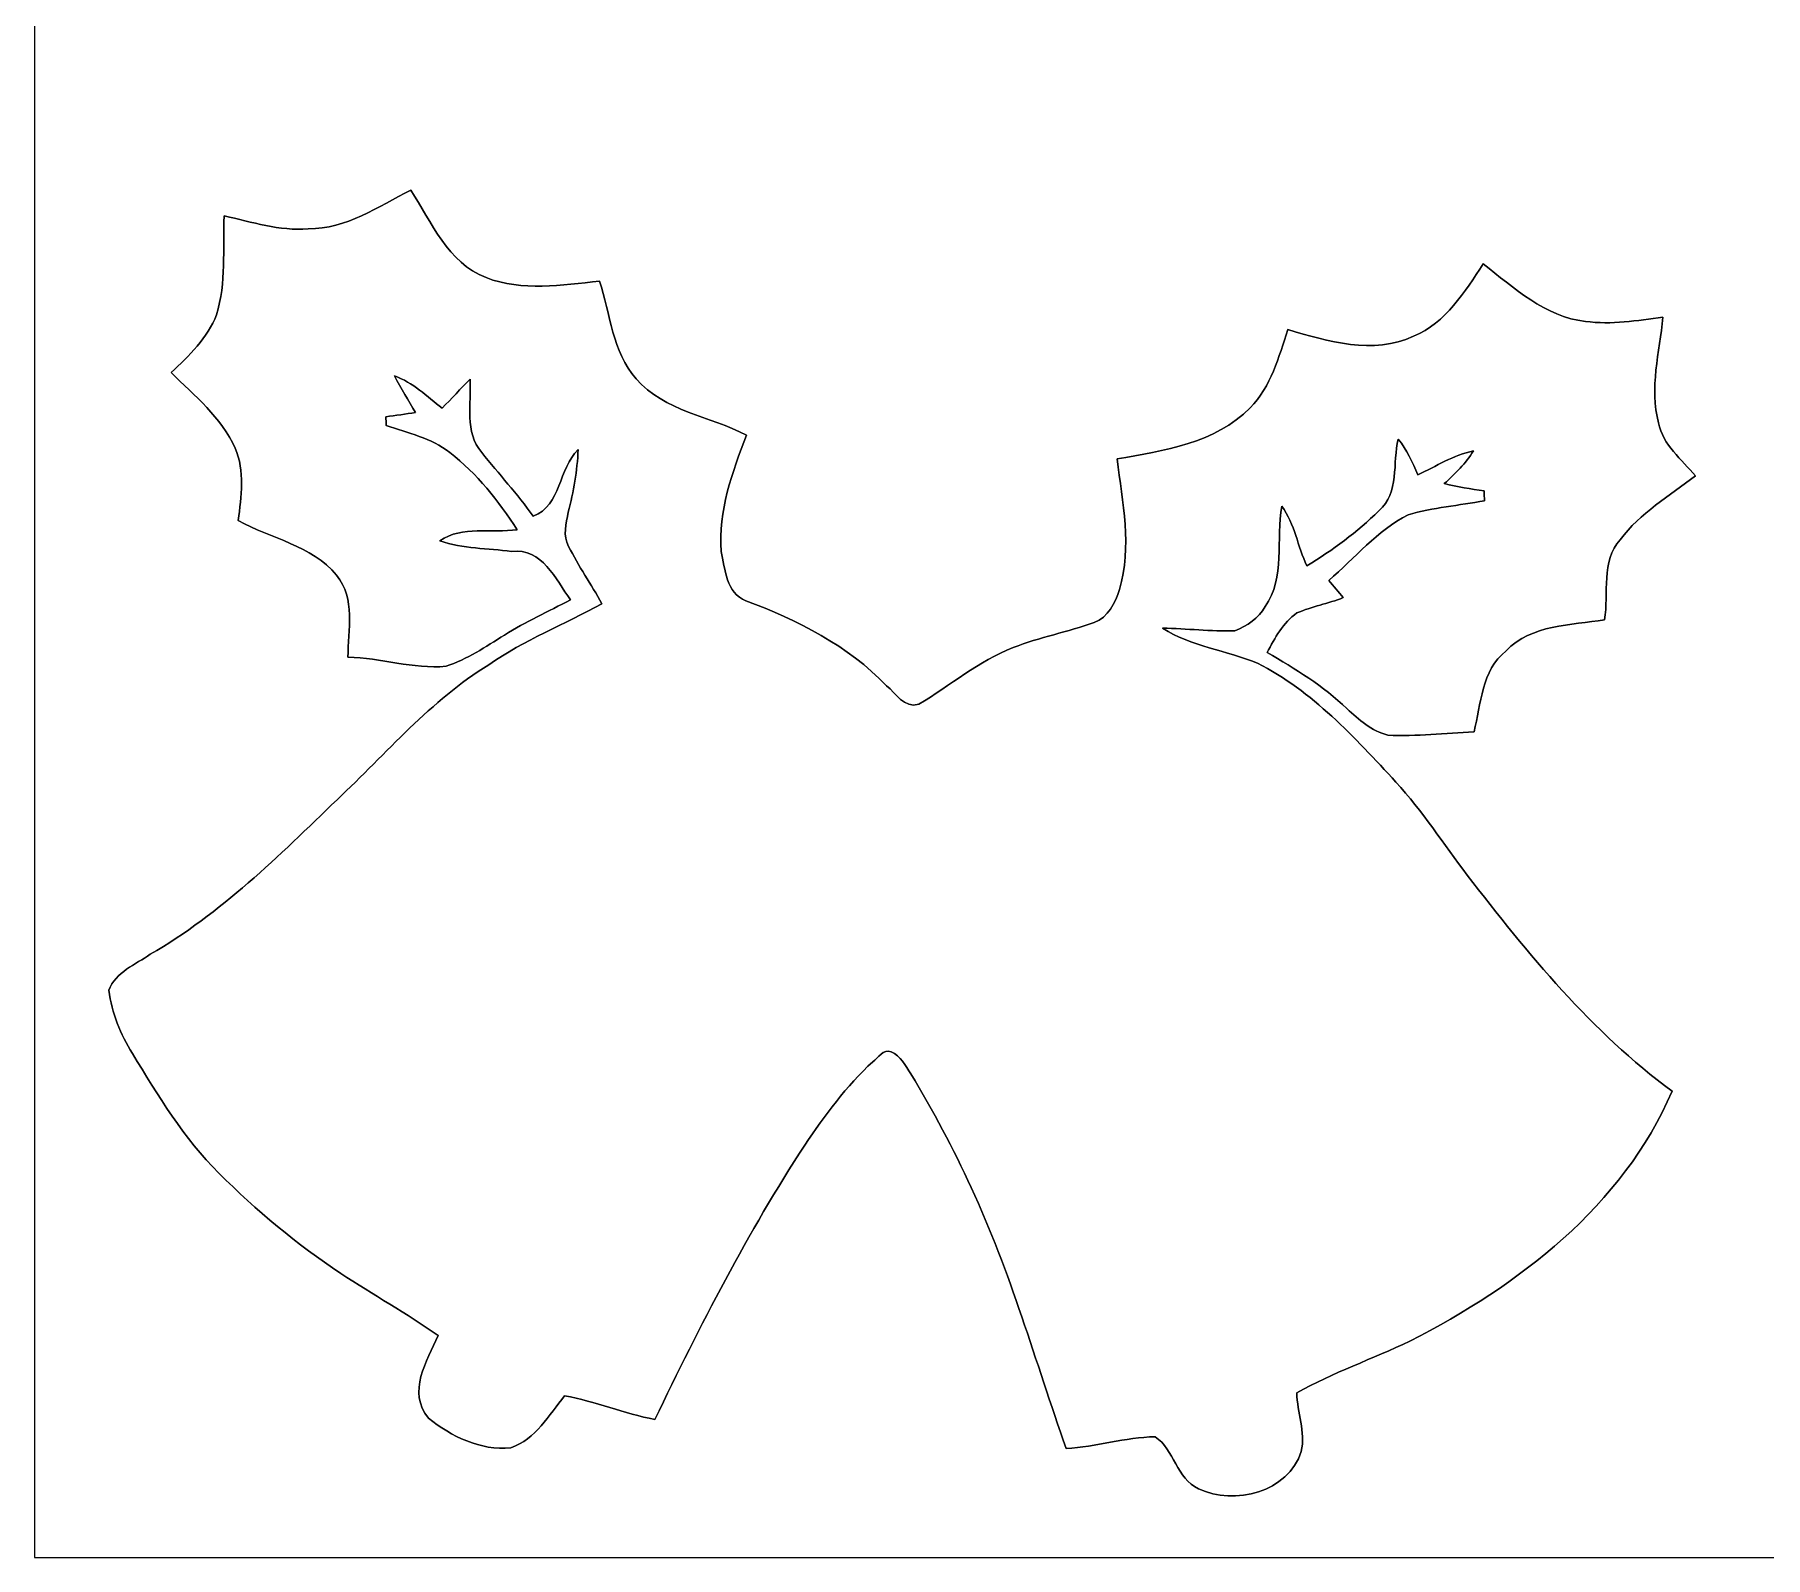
# Model space of a CAD drawing. Header units: centimetres. Extents: x -16.8 to 16.8, y -16.7 to 16.7.
# Drawn here: x -16.77 to 2.18, y -16.67 to 0 of the extents above; entities that cross this region are included whole.
import ezdxf

# ---------------------------------------------------------------- set-up
doc = ezdxf.new("R2010")
doc.units = ezdxf.units.CM
doc.header["$MEASUREMENT"] = 0
doc.layers.add('Layer 1', color=7, linetype='Continuous')

msp = doc.modelspace()

# ---------------------------------------------------------------- linework, layer by layer
at = {"layer": 'Layer 1', "color": 7}
for points, knots in [([(-16.77458, 16.66875), (-16.77458, 16.66875), (16.77458, 16.66875), (16.77458, 16.66875), (16.77458, 16.66875), (16.77458, 16.66875), (16.77458, -16.66875), (16.77458, -16.66875), (16.77458, -16.66875), (16.77458, -16.66875), (-16.77458, -16.66875), (-16.77458, -16.66875), (-16.77458, -16.66875), (-16.77458, -16.66875), (-16.77458, 16.66875), (-16.77458, 16.66875), (-16.77458, 16.66875), (-16.77458, 16.66875), (-16.77458, 16.66875), (-16.77458, 16.66875)], [0, 0, 0, 0, 0.16666667, 0.16666667, 0.16666667, 0.16666667, 0.33333333, 0.33333333, 0.33333333, 0.33333333, 0.5, 0.5, 0.5, 0.5, 0.66666667, 0.66666667, 0.66666667, 0.66666667, 1, 1, 1, 1]), ([(-13.77738, -2.12549), (-14.09418, -2.1523), (-14.39474, -2.04999), (-14.69919, -1.98438), (-14.69919, -1.98438), (-14.71577, -2.34527), (-14.67344, -2.71604), (-14.78245, -3.06599), (-14.78245, -3.06599), (-14.88264, -3.3207), (-15.08407, -3.51684), (-15.28092, -3.69958), (-15.28092, -3.69958), (-15.02163, -3.95252), (-14.73165, -4.18924), (-14.57748, -4.5272), (-14.57748, -4.5272), (-14.46989, -4.77696), (-14.51081, -5.05742), (-14.54538, -5.31812), (-14.54538, -5.31812), (-14.18943, -5.52168), (-13.73928, -5.58518), (-13.4687, -5.91855), (-13.4687, -5.91855), (-13.25739, -6.17326), (-13.34311, -6.51439), (-13.34382, -6.81602), (-13.34382, -6.81602), (-12.98258, -6.81708), (-12.63086, -6.95043), (-12.26926, -6.91374), (-12.26926, -6.91374), (-12.03784, -6.8386), (-11.83569, -6.69996), (-11.63073, -6.57296), (-11.63073, -6.57296), (-11.39825, -6.42867), (-11.14884, -6.31472), (-10.90648, -6.18772), (-10.90648, -6.18772), (-11.06734, -5.95877), (-11.21728, -5.6201), (-11.551, -5.65679), (-11.551, -5.65679), (-11.81312, -5.62116), (-12.08511, -5.63069), (-12.33734, -5.54179), (-12.33734, -5.54179), (-12.09322, -5.36928), (-11.76937, -5.46029), (-11.48856, -5.41937), (-11.48856, -5.41937), (-11.69494, -5.10646), (-11.93024, -4.80519), (-12.22834, -4.57412), (-12.22834, -4.57412), (-12.43154, -4.41643), (-12.68624, -4.35928), (-12.92507, -4.27814), (-12.92507, -4.27814), (-12.92578, -4.2545), (-12.92719, -4.20758), (-12.92789, -4.18394), (-12.92789, -4.18394), (-12.81994, -4.16772), (-12.71199, -4.1529), (-12.6044, -4.13703), (-12.6044, -4.13703), (-12.68166, -4.00368), (-12.76421, -3.8735), (-12.83406, -3.73627), (-12.83406, -3.73627), (-12.63191, -3.80718), (-12.47704, -3.95887), (-12.3123, -4.08975), (-12.3123, -4.08975), (-12.20823, -3.98533), (-12.10945, -3.87526), (-12.00609, -3.77049), (-12.00609, -3.77049), (-11.98809, -4.04001), (-12.07135, -4.35116), (-11.87768, -4.57482), (-11.87768, -4.57482), (-11.69211, -4.80907), (-11.48715, -5.02779), (-11.31464, -5.27262), (-11.31464, -5.27262), (-11.00561, -5.14985), (-11.03948, -4.75333), (-10.82287, -4.54237), (-10.82287, -4.54237), (-10.83169, -4.77449), (-10.87367, -5.00345), (-10.93082, -5.22817), (-10.93082, -5.22817), (-10.9541, -5.34952), (-10.9915, -5.48569), (-10.92941, -5.60141), (-10.92941, -5.60141), (-10.81652, -5.81625), (-10.68211, -6.01909), (-10.56146, -6.23006), (-10.56146, -6.23006), (-10.9728, -6.45513), (-11.41342, -6.62728), (-11.80006, -6.89681), (-11.80006, -6.89681), (-12.43859, -7.28874), (-12.92084, -7.868), (-13.46235, -8.37459), (-13.46235, -8.37459), (-14.09841, -8.98948), (-14.73659, -9.6206), (-15.50741, -10.06722), (-15.50741, -10.06722), (-15.6658, -10.17834), (-15.89088, -10.26301), (-15.96037, -10.46162), (-15.96037, -10.46162), (-15.93039, -10.70892), (-15.83408, -10.94246), (-15.70426, -11.15307), (-15.70426, -11.15307), (-15.42309, -11.61274), (-15.14158, -12.08123), (-14.75669, -12.46329), (-14.75669, -12.46329), (-14.34747, -12.87004), (-13.90333, -13.24328), (-13.42073, -13.56042), (-13.42073, -13.56042), (-13.06936, -13.79361), (-12.69894, -13.99681), (-12.35498, -14.24093), (-12.35498, -14.24093), (-12.48128, -14.52139), (-12.69612, -14.85724), (-12.46258, -15.14334), (-12.46258, -15.14334), (-12.20929, -15.34513), (-11.89426, -15.50352), (-11.55947, -15.46789), (-11.55947, -15.46789), (-11.28713, -15.37476), (-11.14143, -15.11053), (-10.97033, -14.89922), (-10.97033, -14.89922), (-10.63484, -14.96236), (-10.31769, -15.09501), (-9.98291, -15.15957), (-9.98291, -15.15957), (-9.48619, -14.13192), (-8.96691, -13.11169), (-8.34073, -12.15566), (-8.34073, -12.15566), (-8.11918, -11.83111), (-7.8867, -11.50902), (-7.59566, -11.24268), (-7.59566, -11.24268), (-7.53392, -11.20211), (-7.48242, -11.09874), (-7.39599, -11.13543), (-7.39599, -11.13543), (-7.29121, -11.17706), (-7.23794, -11.28854), (-7.17797, -11.37673), (-7.17797, -11.37673), (-6.93596, -11.77925), (-6.71442, -12.19482), (-6.51828, -12.62168), (-6.51828, -12.62168), (-6.08894, -13.54173), (-5.81625, -14.52174), (-5.47899, -15.47636), (-5.47899, -15.47636), (-5.1502, -15.45872), (-4.8327, -15.3543), (-4.50321, -15.3483), (-4.50321, -15.3483), (-4.29401, -15.48906), (-4.27002, -15.80515), (-4.02943, -15.91804), (-4.02943, -15.91804), (-3.63608, -16.10148), (-3.04553, -15.9579), (-2.90336, -15.50952), (-2.90336, -15.50952), (-2.85715, -15.2968), (-2.94711, -15.08196), (-2.9531, -14.86888), (-2.9531, -14.86888), (-2.55658, -14.64345), (-2.12266, -14.49846), (-1.71344, -14.30055), (-1.71344, -14.30055), (-0.52529, -13.69483), (0.6163, -12.82453), (1.15641, -11.56582), (1.15641, -11.56582), (0.27658, -10.91494), (-0.42404, -10.06334), (-1.08656, -9.20115), (-1.08656, -9.20115), (-1.34444, -8.85966), (-1.57762, -8.49771), (-1.8669, -8.18127), (-1.8669, -8.18127), (-2.31987, -7.69338), (-2.78024, -7.18502), (-3.3842, -6.88093), (-3.3842, -6.88093), (-3.72428, -6.73841), (-4.11057, -6.70137), (-4.42242, -6.49605), (-4.42242, -6.49605), (-4.15819, -6.50064), (-3.89467, -6.53556), (-3.62973, -6.52639), (-3.62973, -6.52639), (-3.49956, -6.47347), (-3.36903, -6.38775), (-3.30059, -6.2611), (-3.30059, -6.2611), (-3.07164, -5.94289), (-3.18417, -5.52379), (-3.11785, -5.16326), (-3.11785, -5.16326), (-2.97462, -5.35587), (-2.94393, -5.60282), (-2.84163, -5.81589), (-2.84163, -5.81589), (-2.56081, -5.64092), (-2.28882, -5.44654), (-2.05493, -5.21159), (-2.05493, -5.21159), (-1.82739, -5.01721), (-1.90571, -4.68595), (-1.84256, -4.42771), (-1.84256, -4.42771), (-1.7459, -4.54378), (-1.68593, -4.68277), (-1.62736, -4.82036), (-1.62736, -4.82036), (-1.42769, -4.72511), (-1.23754, -4.60234), (-1.01882, -4.55577), (-1.01882, -4.55577), (-1.10208, -4.69441), (-1.21991, -4.80589), (-1.33738, -4.91525), (-1.33738, -4.91525), (-1.19415, -4.95124), (-1.04775, -4.97064), (-0.90205, -4.99533), (-0.90205, -4.99533), (-0.90099, -5.02214), (-0.89853, -5.07541), (-0.89747, -5.10187), (-0.89747, -5.10187), (-1.17581, -5.15479), (-1.46085, -5.17737), (-1.7339, -5.25498), (-1.7339, -5.25498), (-2.07081, -5.43278), (-2.31951, -5.72735), (-2.60209, -5.97535), (-2.60209, -5.97535), (-2.54917, -6.03779), (-2.4959, -6.10023), (-2.44334, -6.16303), (-2.44334, -6.16303), (-2.60985, -6.22759), (-2.788, -6.26004), (-2.95204, -6.33095), (-2.95204, -6.33095), (-3.10268, -6.43537), (-3.19264, -6.60576), (-3.27872, -6.76381), (-3.27872, -6.76381), (-2.96968, -6.94126), (-2.66241, -7.12999), (-2.40418, -7.37799), (-2.40418, -7.37799), (-2.2733, -7.49794), (-2.13289, -7.62176), (-1.95756, -7.66868), (-1.95756, -7.66868), (-1.64253, -7.68138), (-1.32715, -7.64928), (-1.01212, -7.6327), (-1.01212, -7.6327), (-0.93592, -7.32755), (-0.93028, -6.9596), (-0.66181, -6.74617), (-0.66181, -6.74617), (-0.37994, -6.45548), (0.04798, -6.46501), (0.41734, -6.40539), (0.41734, -6.40539), (0.46426, -6.11434), (0.37641, -5.76721), (0.58949, -5.52873), (0.58949, -5.52873), (0.80504, -5.23522), (1.13065, -5.05178), (1.41217, -4.82953), (1.41217, -4.82953), (1.26189, -4.64855), (1.05692, -4.49368), (1.00824, -4.25027), (1.00824, -4.25027), (0.90664, -3.86891), (1.01882, -3.47662), (1.05657, -3.09316), (1.05657, -3.09316), (0.77505, -3.12914), (0.49248, -3.17853), (0.20814, -3.13937), (0.20814, -3.13937), (-0.2346, -3.09245), (-0.57573, -2.77001), (-0.91087, -2.50966), (-0.91087, -2.50966), (-1.11619, -2.81376), (-1.31798, -3.1563), (-1.67428, -3.30059), (-1.67428, -3.30059), (-2.11808, -3.50908), (-2.61091, -3.35668), (-3.05259, -3.22898), (-3.05259, -3.22898), (-3.15066, -3.5306), (-3.23356, -3.85127), (-3.46463, -4.08481), (-3.46463, -4.08481), (-3.84493, -4.47463), (-4.41008, -4.55507), (-4.9216, -4.64538), (-4.9216, -4.64538), (-4.86128, -5.11669), (-4.75544, -5.60599), (-4.89514, -6.07448), (-4.89514, -6.07448), (-4.94171, -6.21912), (-5.01685, -6.37999), (-5.17066, -6.43431), (-5.17066, -6.43431), (-5.46171, -6.54015), (-5.76933, -6.59553), (-6.05755, -6.71019), (-6.05755, -6.71019), (-6.43678, -6.85412), (-6.74793, -7.12505), (-7.0933, -7.33037), (-7.0933, -7.33037), (-7.25699, -7.37764), (-7.33954, -7.20901), (-7.44538, -7.12823), (-7.44538, -7.12823), (-7.86589, -6.68655), (-8.42257, -6.40962), (-8.98596, -6.19654), (-8.98596, -6.19654), (-9.20009, -6.11646), (-9.2142, -5.84482), (-9.25548, -5.65856), (-9.25548, -5.65856), (-9.29323, -5.21441), (-9.13236, -4.79143), (-8.97925, -4.38326), (-8.97925, -4.38326), (-9.38283, -4.17689), (-9.8739, -4.12327), (-10.18822, -3.76731), (-10.18822, -3.76731), (-10.45245, -3.46886), (-10.46621, -3.05717), (-10.59004, -2.69769), (-10.59004, -2.69769), (-10.99996, -2.74496), (-11.43529, -2.81199), (-11.83076, -2.6603), (-11.83076, -2.6603), (-12.25197, -2.49379), (-12.4266, -2.05528), (-12.6552, -1.7018), (-12.6552, -1.7018), (-13.01291, -1.87925), (-13.36146, -2.13148), (-13.77738, -2.12549)], [0, 0, 0, 0, 0.01010101, 0.01010101, 0.01010101, 0.01010101, 0.02020202, 0.02020202, 0.02020202, 0.02020202, 0.03030303, 0.03030303, 0.03030303, 0.03030303, 0.04040404, 0.04040404, 0.04040404, 0.04040404, 0.05050505, 0.05050505, 0.05050505, 0.05050505, 0.06060606, 0.06060606, 0.06060606, 0.06060606, 0.07070707, 0.07070707, 0.07070707, 0.07070707, 0.08080808, 0.08080808, 0.08080808, 0.08080808, 0.09090909, 0.09090909, 0.09090909, 0.09090909, 0.1010101, 0.1010101, 0.1010101, 0.1010101, 0.11111111, 0.11111111, 0.11111111, 0.11111111, 0.12121212, 0.12121212, 0.12121212, 0.12121212, 0.13131313, 0.13131313, 0.13131313, 0.13131313, 0.14141414, 0.14141414, 0.14141414, 0.14141414, 0.15151515, 0.15151515, 0.15151515, 0.15151515, 0.16161616, 0.16161616, 0.16161616, 0.16161616, 0.17171717, 0.17171717, 0.17171717, 0.17171717, 0.18181818, 0.18181818, 0.18181818, 0.18181818, 0.19191919, 0.19191919, 0.19191919, 0.19191919, 0.2020202, 0.2020202, 0.2020202, 0.2020202, 0.21212121, 0.21212121, 0.21212121, 0.21212121, 0.22222222, 0.22222222, 0.22222222, 0.22222222, 0.23232323, 0.23232323, 0.23232323, 0.23232323, 0.24242424, 0.24242424, 0.24242424, 0.24242424, 0.25252525, 0.25252525, 0.25252525, 0.25252525, 0.26262626, 0.26262626, 0.26262626, 0.26262626, 0.27272727, 0.27272727, 0.27272727, 0.27272727, 0.28282828, 0.28282828, 0.28282828, 0.28282828, 0.29292929, 0.29292929, 0.29292929, 0.29292929, 0.3030303, 0.3030303, 0.3030303, 0.3030303, 0.31313131, 0.31313131, 0.31313131, 0.31313131, 0.32323232, 0.32323232, 0.32323232, 0.32323232, 0.33333333, 0.33333333, 0.33333333, 0.33333333, 0.34343434, 0.34343434, 0.34343434, 0.34343434, 0.35353535, 0.35353535, 0.35353535, 0.35353535, 0.36363636, 0.36363636, 0.36363636, 0.36363636, 0.37373737, 0.37373737, 0.37373737, 0.37373737, 0.38383838, 0.38383838, 0.38383838, 0.38383838, 0.39393939, 0.39393939, 0.39393939, 0.39393939, 0.4040404, 0.4040404, 0.4040404, 0.4040404, 0.41414141, 0.41414141, 0.41414141, 0.41414141, 0.42424242, 0.42424242, 0.42424242, 0.42424242, 0.43434343, 0.43434343, 0.43434343, 0.43434343, 0.44444444, 0.44444444, 0.44444444, 0.44444444, 0.45454545, 0.45454545, 0.45454545, 0.45454545, 0.46464646, 0.46464646, 0.46464646, 0.46464646, 0.47474747, 0.47474747, 0.47474747, 0.47474747, 0.48484848, 0.48484848, 0.48484848, 0.48484848, 0.49494949, 0.49494949, 0.49494949, 0.49494949, 0.50505051, 0.50505051, 0.50505051, 0.50505051, 0.51515152, 0.51515152, 0.51515152, 0.51515152, 0.52525253, 0.52525253, 0.52525253, 0.52525253, 0.53535354, 0.53535354, 0.53535354, 0.53535354, 0.54545455, 0.54545455, 0.54545455, 0.54545455, 0.55555556, 0.55555556, 0.55555556, 0.55555556, 0.56565657, 0.56565657, 0.56565657, 0.56565657, 0.57575758, 0.57575758, 0.57575758, 0.57575758, 0.58585859, 0.58585859, 0.58585859, 0.58585859, 0.5959596, 0.5959596, 0.5959596, 0.5959596, 0.60606061, 0.60606061, 0.60606061, 0.60606061, 0.61616162, 0.61616162, 0.61616162, 0.61616162, 0.62626263, 0.62626263, 0.62626263, 0.62626263, 0.63636364, 0.63636364, 0.63636364, 0.63636364, 0.64646465, 0.64646465, 0.64646465, 0.64646465, 0.65656566, 0.65656566, 0.65656566, 0.65656566, 0.66666667, 0.66666667, 0.66666667, 0.66666667, 0.67676768, 0.67676768, 0.67676768, 0.67676768, 0.68686869, 0.68686869, 0.68686869, 0.68686869, 0.6969697, 0.6969697, 0.6969697, 0.6969697, 0.70707071, 0.70707071, 0.70707071, 0.70707071, 0.71717172, 0.71717172, 0.71717172, 0.71717172, 0.72727273, 0.72727273, 0.72727273, 0.72727273, 0.73737374, 0.73737374, 0.73737374, 0.73737374, 0.74747475, 0.74747475, 0.74747475, 0.74747475, 0.75757576, 0.75757576, 0.75757576, 0.75757576, 0.76767677, 0.76767677, 0.76767677, 0.76767677, 0.77777778, 0.77777778, 0.77777778, 0.77777778, 0.78787879, 0.78787879, 0.78787879, 0.78787879, 0.7979798, 0.7979798, 0.7979798, 0.7979798, 0.80808081, 0.80808081, 0.80808081, 0.80808081, 0.81818182, 0.81818182, 0.81818182, 0.81818182, 0.82828283, 0.82828283, 0.82828283, 0.82828283, 0.83838384, 0.83838384, 0.83838384, 0.83838384, 0.84848485, 0.84848485, 0.84848485, 0.84848485, 0.85858586, 0.85858586, 0.85858586, 0.85858586, 0.86868687, 0.86868687, 0.86868687, 0.86868687, 0.87878788, 0.87878788, 0.87878788, 0.87878788, 0.88888889, 0.88888889, 0.88888889, 0.88888889, 0.8989899, 0.8989899, 0.8989899, 0.8989899, 0.90909091, 0.90909091, 0.90909091, 0.90909091, 0.91919192, 0.91919192, 0.91919192, 0.91919192, 0.92929293, 0.92929293, 0.92929293, 0.92929293, 0.93939394, 0.93939394, 0.93939394, 0.93939394, 0.94949495, 0.94949495, 0.94949495, 0.94949495, 0.95959596, 0.95959596, 0.95959596, 0.95959596, 0.96969697, 0.96969697, 0.96969697, 0.96969697, 0.97979798, 0.97979798, 0.97979798, 0.97979798, 1, 1, 1, 1])]:
    msp.add_open_spline(points, degree=3, knots=knots, dxfattribs=at)
at = {"layer": 'Layer 1', "color": 253}
msp.add_open_spline([(-13.77738, -2.12549), (-13.36146, -2.13148), (-13.01291, -1.87925), (-12.6552, -1.7018), (-12.6552, -1.7018), (-12.4266, -2.05528), (-12.25197, -2.49379), (-11.83076, -2.6603), (-11.83076, -2.6603), (-11.43529, -2.81199), (-10.99996, -2.74496), (-10.59004, -2.69769), (-10.59004, -2.69769), (-10.46621, -3.05717), (-10.45245, -3.46886), (-10.18822, -3.76731), (-10.18822, -3.76731), (-9.8739, -4.12327), (-9.38283, -4.17689), (-8.97925, -4.38326), (-8.97925, -4.38326), (-9.13236, -4.79143), (-9.29323, -5.21441), (-9.25548, -5.65856), (-9.25548, -5.65856), (-9.2142, -5.84482), (-9.20009, -6.11646), (-8.98596, -6.19654), (-8.98596, -6.19654), (-8.42257, -6.40962), (-7.86589, -6.68655), (-7.44538, -7.12823), (-7.44538, -7.12823), (-7.33954, -7.20901), (-7.25699, -7.37764), (-7.0933, -7.33037), (-7.0933, -7.33037), (-6.74793, -7.12505), (-6.43678, -6.85412), (-6.05755, -6.71019), (-6.05755, -6.71019), (-5.76933, -6.59553), (-5.46171, -6.54015), (-5.17066, -6.43431), (-5.17066, -6.43431), (-5.01685, -6.37999), (-4.94171, -6.21912), (-4.89514, -6.07448), (-4.89514, -6.07448), (-4.75544, -5.60599), (-4.86128, -5.11669), (-4.9216, -4.64538), (-4.9216, -4.64538), (-4.41008, -4.55507), (-3.84493, -4.47463), (-3.46463, -4.08481), (-3.46463, -4.08481), (-3.23356, -3.85127), (-3.15066, -3.5306), (-3.05259, -3.22898), (-3.05259, -3.22898), (-2.61091, -3.35668), (-2.11808, -3.50908), (-1.67428, -3.30059), (-1.67428, -3.30059), (-1.31798, -3.1563), (-1.11619, -2.81376), (-0.91087, -2.50966), (-0.91087, -2.50966), (-0.57573, -2.77001), (-0.2346, -3.09245), (0.20814, -3.13937), (0.20814, -3.13937), (0.49248, -3.17853), (0.77505, -3.12914), (1.05657, -3.09316), (1.05657, -3.09316), (1.01882, -3.47662), (0.90664, -3.86891), (1.00824, -4.25027), (1.00824, -4.25027), (1.05692, -4.49368), (1.26189, -4.64855), (1.41217, -4.82953), (1.41217, -4.82953), (1.13065, -5.05178), (0.80504, -5.23522), (0.58949, -5.52873), (0.58949, -5.52873), (0.37641, -5.76721), (0.46426, -6.11434), (0.41734, -6.40539), (0.41734, -6.40539), (0.04798, -6.46501), (-0.37994, -6.45548), (-0.66181, -6.74617), (-0.66181, -6.74617), (-0.93028, -6.9596), (-0.93592, -7.32755), (-1.01212, -7.6327), (-1.01212, -7.6327), (-1.32715, -7.64928), (-1.64253, -7.68138), (-1.95756, -7.66868), (-1.95756, -7.66868), (-2.13289, -7.62176), (-2.2733, -7.49794), (-2.40418, -7.37799), (-2.40418, -7.37799), (-2.66241, -7.12999), (-2.96968, -6.94126), (-3.27872, -6.76381), (-3.27872, -6.76381), (-3.19264, -6.60576), (-3.10268, -6.43537), (-2.95204, -6.33095), (-2.95204, -6.33095), (-2.788, -6.26004), (-2.60985, -6.22759), (-2.44334, -6.16303), (-2.44334, -6.16303), (-2.4959, -6.10023), (-2.54917, -6.03779), (-2.60209, -5.97535), (-2.60209, -5.97535), (-2.31951, -5.72735), (-2.07081, -5.43278), (-1.7339, -5.25498), (-1.7339, -5.25498), (-1.46085, -5.17737), (-1.17581, -5.15479), (-0.89747, -5.10187), (-0.89747, -5.10187), (-0.89853, -5.07541), (-0.90099, -5.02214), (-0.90205, -4.99533), (-0.90205, -4.99533), (-1.04775, -4.97064), (-1.19415, -4.95124), (-1.33738, -4.91525), (-1.33738, -4.91525), (-1.21991, -4.80589), (-1.10208, -4.69441), (-1.01882, -4.55577), (-1.01882, -4.55577), (-1.23754, -4.60234), (-1.42769, -4.72511), (-1.62736, -4.82036), (-1.62736, -4.82036), (-1.68593, -4.68277), (-1.7459, -4.54378), (-1.84256, -4.42771), (-1.84256, -4.42771), (-1.90571, -4.68595), (-1.82739, -5.01721), (-2.05493, -5.21159), (-2.05493, -5.21159), (-2.28882, -5.44654), (-2.56081, -5.64092), (-2.84163, -5.81589), (-2.84163, -5.81589), (-2.94393, -5.60282), (-2.97462, -5.35587), (-3.11785, -5.16326), (-3.11785, -5.16326), (-3.18417, -5.52379), (-3.07164, -5.94289), (-3.30059, -6.2611), (-3.30059, -6.2611), (-3.36903, -6.38775), (-3.49956, -6.47347), (-3.62973, -6.52639), (-3.62973, -6.52639), (-3.89467, -6.53556), (-4.15819, -6.50064), (-4.42242, -6.49605), (-4.42242, -6.49605), (-4.11057, -6.70137), (-3.72428, -6.73841), (-3.3842, -6.88093), (-3.3842, -6.88093), (-2.78024, -7.18502), (-2.31987, -7.69338), (-1.8669, -8.18127), (-1.8669, -8.18127), (-1.57762, -8.49771), (-1.34444, -8.85966), (-1.08656, -9.20115), (-1.08656, -9.20115), (-0.42404, -10.06334), (0.27658, -10.91494), (1.15641, -11.56582), (1.15641, -11.56582), (0.6163, -12.82453), (-0.52529, -13.69483), (-1.71344, -14.30055), (-1.71344, -14.30055), (-2.12266, -14.49846), (-2.55658, -14.64345), (-2.9531, -14.86888), (-2.9531, -14.86888), (-2.94711, -15.08196), (-2.85715, -15.2968), (-2.90336, -15.50952), (-2.90336, -15.50952), (-3.04553, -15.9579), (-3.63608, -16.10148), (-4.02943, -15.91804), (-4.02943, -15.91804), (-4.27002, -15.80515), (-4.29401, -15.48906), (-4.50321, -15.3483), (-4.50321, -15.3483), (-4.8327, -15.3543), (-5.1502, -15.45872), (-5.47899, -15.47636), (-5.47899, -15.47636), (-5.81625, -14.52174), (-6.08894, -13.54173), (-6.51828, -12.62168), (-6.51828, -12.62168), (-6.71442, -12.19482), (-6.93596, -11.77925), (-7.17797, -11.37673), (-7.17797, -11.37673), (-7.23794, -11.28854), (-7.29121, -11.17706), (-7.39599, -11.13543), (-7.39599, -11.13543), (-7.48242, -11.09874), (-7.53392, -11.20211), (-7.59566, -11.24268), (-7.59566, -11.24268), (-7.8867, -11.50902), (-8.11918, -11.83111), (-8.34073, -12.15566), (-8.34073, -12.15566), (-8.96691, -13.11169), (-9.48619, -14.13192), (-9.98291, -15.15957), (-9.98291, -15.15957), (-10.31769, -15.09501), (-10.63484, -14.96236), (-10.97033, -14.89922), (-10.97033, -14.89922), (-11.14143, -15.11053), (-11.28713, -15.37476), (-11.55947, -15.46789), (-11.55947, -15.46789), (-11.89426, -15.50352), (-12.20929, -15.34513), (-12.46258, -15.14334), (-12.46258, -15.14334), (-12.69612, -14.85724), (-12.48128, -14.52139), (-12.35498, -14.24093), (-12.35498, -14.24093), (-12.69894, -13.99681), (-13.06936, -13.79361), (-13.42073, -13.56042), (-13.42073, -13.56042), (-13.90333, -13.24328), (-14.34747, -12.87004), (-14.75669, -12.46329), (-14.75669, -12.46329), (-15.14158, -12.08123), (-15.42309, -11.61274), (-15.70426, -11.15307), (-15.70426, -11.15307), (-15.83408, -10.94246), (-15.93039, -10.70892), (-15.96037, -10.46162), (-15.96037, -10.46162), (-15.89088, -10.26301), (-15.6658, -10.17834), (-15.50741, -10.06722), (-15.50741, -10.06722), (-14.73659, -9.6206), (-14.09841, -8.98948), (-13.46235, -8.37459), (-13.46235, -8.37459), (-12.92084, -7.868), (-12.43859, -7.28874), (-11.80006, -6.89681), (-11.80006, -6.89681), (-11.41342, -6.62728), (-10.9728, -6.45513), (-10.56146, -6.23006), (-10.56146, -6.23006), (-10.68211, -6.01909), (-10.81652, -5.81625), (-10.92941, -5.60141), (-10.92941, -5.60141), (-10.9915, -5.48569), (-10.9541, -5.34952), (-10.93082, -5.22817), (-10.93082, -5.22817), (-10.87367, -5.00345), (-10.83169, -4.77449), (-10.82287, -4.54237), (-10.82287, -4.54237), (-11.03948, -4.75333), (-11.00561, -5.14985), (-11.31464, -5.27262), (-11.31464, -5.27262), (-11.48715, -5.02779), (-11.69211, -4.80907), (-11.87768, -4.57482), (-11.87768, -4.57482), (-12.07135, -4.35116), (-11.98809, -4.04001), (-12.00609, -3.77049), (-12.00609, -3.77049), (-12.10945, -3.87526), (-12.20823, -3.98533), (-12.3123, -4.08975), (-12.3123, -4.08975), (-12.47704, -3.95887), (-12.63191, -3.80718), (-12.83406, -3.73627), (-12.83406, -3.73627), (-12.76421, -3.8735), (-12.68166, -4.00368), (-12.6044, -4.13703), (-12.6044, -4.13703), (-12.71199, -4.1529), (-12.81994, -4.16772), (-12.92789, -4.18394), (-12.92789, -4.18394), (-12.92719, -4.20758), (-12.92578, -4.2545), (-12.92507, -4.27814), (-12.92507, -4.27814), (-12.68624, -4.35928), (-12.43154, -4.41643), (-12.22834, -4.57412), (-12.22834, -4.57412), (-11.93024, -4.80519), (-11.69494, -5.10646), (-11.48856, -5.41937), (-11.48856, -5.41937), (-11.76937, -5.46029), (-12.09322, -5.36928), (-12.33734, -5.54179), (-12.33734, -5.54179), (-12.08511, -5.63069), (-11.81312, -5.62116), (-11.551, -5.65679), (-11.551, -5.65679), (-11.21728, -5.6201), (-11.06734, -5.95877), (-10.90648, -6.18772), (-10.90648, -6.18772), (-11.14884, -6.31472), (-11.39825, -6.42867), (-11.63073, -6.57296), (-11.63073, -6.57296), (-11.83569, -6.69996), (-12.03784, -6.8386), (-12.26926, -6.91374), (-12.26926, -6.91374), (-12.63086, -6.95043), (-12.98258, -6.81708), (-13.34382, -6.81602), (-13.34382, -6.81602), (-13.34311, -6.51439), (-13.25739, -6.17326), (-13.4687, -5.91855), (-13.4687, -5.91855), (-13.73928, -5.58518), (-14.18943, -5.52168), (-14.54538, -5.31812), (-14.54538, -5.31812), (-14.51081, -5.05742), (-14.46989, -4.77696), (-14.57748, -4.5272), (-14.57748, -4.5272), (-14.73165, -4.18924), (-15.02163, -3.95252), (-15.28092, -3.69958), (-15.28092, -3.69958), (-15.08407, -3.51684), (-14.88264, -3.3207), (-14.78245, -3.06599), (-14.78245, -3.06599), (-14.67344, -2.71604), (-14.71577, -2.34527), (-14.69919, -1.98438), (-14.69919, -1.98438), (-14.39474, -2.04999), (-14.09418, -2.1523), (-13.77738, -2.12549)], degree=3, knots=[0, 0, 0, 0, 0.01010101, 0.01010101, 0.01010101, 0.01010101, 0.02020202, 0.02020202, 0.02020202, 0.02020202, 0.03030303, 0.03030303, 0.03030303, 0.03030303, 0.04040404, 0.04040404, 0.04040404, 0.04040404, 0.05050505, 0.05050505, 0.05050505, 0.05050505, 0.06060606, 0.06060606, 0.06060606, 0.06060606, 0.07070707, 0.07070707, 0.07070707, 0.07070707, 0.08080808, 0.08080808, 0.08080808, 0.08080808, 0.09090909, 0.09090909, 0.09090909, 0.09090909, 0.1010101, 0.1010101, 0.1010101, 0.1010101, 0.11111111, 0.11111111, 0.11111111, 0.11111111, 0.12121212, 0.12121212, 0.12121212, 0.12121212, 0.13131313, 0.13131313, 0.13131313, 0.13131313, 0.14141414, 0.14141414, 0.14141414, 0.14141414, 0.15151515, 0.15151515, 0.15151515, 0.15151515, 0.16161616, 0.16161616, 0.16161616, 0.16161616, 0.17171717, 0.17171717, 0.17171717, 0.17171717, 0.18181818, 0.18181818, 0.18181818, 0.18181818, 0.19191919, 0.19191919, 0.19191919, 0.19191919, 0.2020202, 0.2020202, 0.2020202, 0.2020202, 0.21212121, 0.21212121, 0.21212121, 0.21212121, 0.22222222, 0.22222222, 0.22222222, 0.22222222, 0.23232323, 0.23232323, 0.23232323, 0.23232323, 0.24242424, 0.24242424, 0.24242424, 0.24242424, 0.25252525, 0.25252525, 0.25252525, 0.25252525, 0.26262626, 0.26262626, 0.26262626, 0.26262626, 0.27272727, 0.27272727, 0.27272727, 0.27272727, 0.28282828, 0.28282828, 0.28282828, 0.28282828, 0.29292929, 0.29292929, 0.29292929, 0.29292929, 0.3030303, 0.3030303, 0.3030303, 0.3030303, 0.31313131, 0.31313131, 0.31313131, 0.31313131, 0.32323232, 0.32323232, 0.32323232, 0.32323232, 0.33333333, 0.33333333, 0.33333333, 0.33333333, 0.34343434, 0.34343434, 0.34343434, 0.34343434, 0.35353535, 0.35353535, 0.35353535, 0.35353535, 0.36363636, 0.36363636, 0.36363636, 0.36363636, 0.37373737, 0.37373737, 0.37373737, 0.37373737, 0.38383838, 0.38383838, 0.38383838, 0.38383838, 0.39393939, 0.39393939, 0.39393939, 0.39393939, 0.4040404, 0.4040404, 0.4040404, 0.4040404, 0.41414141, 0.41414141, 0.41414141, 0.41414141, 0.42424242, 0.42424242, 0.42424242, 0.42424242, 0.43434343, 0.43434343, 0.43434343, 0.43434343, 0.44444444, 0.44444444, 0.44444444, 0.44444444, 0.45454545, 0.45454545, 0.45454545, 0.45454545, 0.46464646, 0.46464646, 0.46464646, 0.46464646, 0.47474747, 0.47474747, 0.47474747, 0.47474747, 0.48484848, 0.48484848, 0.48484848, 0.48484848, 0.49494949, 0.49494949, 0.49494949, 0.49494949, 0.50505051, 0.50505051, 0.50505051, 0.50505051, 0.51515152, 0.51515152, 0.51515152, 0.51515152, 0.52525253, 0.52525253, 0.52525253, 0.52525253, 0.53535354, 0.53535354, 0.53535354, 0.53535354, 0.54545455, 0.54545455, 0.54545455, 0.54545455, 0.55555556, 0.55555556, 0.55555556, 0.55555556, 0.56565657, 0.56565657, 0.56565657, 0.56565657, 0.57575758, 0.57575758, 0.57575758, 0.57575758, 0.58585859, 0.58585859, 0.58585859, 0.58585859, 0.5959596, 0.5959596, 0.5959596, 0.5959596, 0.60606061, 0.60606061, 0.60606061, 0.60606061, 0.61616162, 0.61616162, 0.61616162, 0.61616162, 0.62626263, 0.62626263, 0.62626263, 0.62626263, 0.63636364, 0.63636364, 0.63636364, 0.63636364, 0.64646465, 0.64646465, 0.64646465, 0.64646465, 0.65656566, 0.65656566, 0.65656566, 0.65656566, 0.66666667, 0.66666667, 0.66666667, 0.66666667, 0.67676768, 0.67676768, 0.67676768, 0.67676768, 0.68686869, 0.68686869, 0.68686869, 0.68686869, 0.6969697, 0.6969697, 0.6969697, 0.6969697, 0.70707071, 0.70707071, 0.70707071, 0.70707071, 0.71717172, 0.71717172, 0.71717172, 0.71717172, 0.72727273, 0.72727273, 0.72727273, 0.72727273, 0.73737374, 0.73737374, 0.73737374, 0.73737374, 0.74747475, 0.74747475, 0.74747475, 0.74747475, 0.75757576, 0.75757576, 0.75757576, 0.75757576, 0.76767677, 0.76767677, 0.76767677, 0.76767677, 0.77777778, 0.77777778, 0.77777778, 0.77777778, 0.78787879, 0.78787879, 0.78787879, 0.78787879, 0.7979798, 0.7979798, 0.7979798, 0.7979798, 0.80808081, 0.80808081, 0.80808081, 0.80808081, 0.81818182, 0.81818182, 0.81818182, 0.81818182, 0.82828283, 0.82828283, 0.82828283, 0.82828283, 0.83838384, 0.83838384, 0.83838384, 0.83838384, 0.84848485, 0.84848485, 0.84848485, 0.84848485, 0.85858586, 0.85858586, 0.85858586, 0.85858586, 0.86868687, 0.86868687, 0.86868687, 0.86868687, 0.87878788, 0.87878788, 0.87878788, 0.87878788, 0.88888889, 0.88888889, 0.88888889, 0.88888889, 0.8989899, 0.8989899, 0.8989899, 0.8989899, 0.90909091, 0.90909091, 0.90909091, 0.90909091, 0.91919192, 0.91919192, 0.91919192, 0.91919192, 0.92929293, 0.92929293, 0.92929293, 0.92929293, 0.93939394, 0.93939394, 0.93939394, 0.93939394, 0.94949495, 0.94949495, 0.94949495, 0.94949495, 0.95959596, 0.95959596, 0.95959596, 0.95959596, 0.96969697, 0.96969697, 0.96969697, 0.96969697, 0.97979798, 0.97979798, 0.97979798, 0.97979798, 1, 1, 1, 1], dxfattribs=at)

doc.saveas('drawing.dxf')
